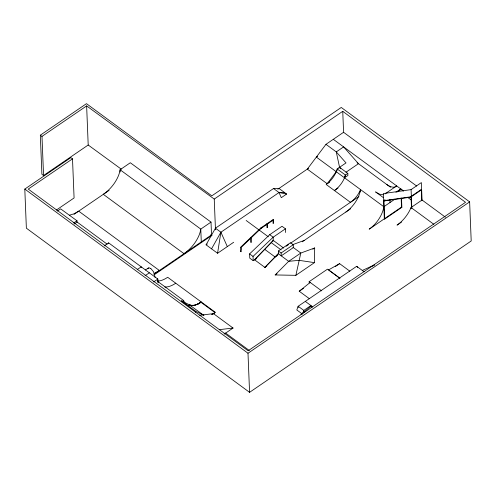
<?xml version="1.0" encoding="UTF-8"?>
<svg xmlns="http://www.w3.org/2000/svg" width="496" height="496" viewBox="0 0 496 496"><rect width="100%" height="100%" fill="white"/><g stroke="black" fill="none" stroke-linecap="round" stroke-linejoin="round"><path stroke-width="0.74" d="M314.458 262.632L314.675 247.963L300.812 253.047L288.678 261.33L275.162 274.945L295.864 275.33L314.458 262.632L299.026 260.338L288.678 261.33L278.368 253.747L264.852 267.356L266.718 266.085M181.443 301.382L181.474 300.861L189.212 304.724C193.31 306.553 197.861 304.308 201.252 301.965A24.081 12.753 -53.7 0 1 187.544 305.077M195.523 312.275L195.585 311.24L181.474 300.861M251.292 242.42C252.359 236.046 249.296 236.673 250.79 242.439M266.96 227.707L267.053 223.826L267.462 227.683M267.313 224L266.811 224.012M241.211 251.72C240.114 252.768 242.538 247.895 241.05 247.516L261.07 228.396L273.203 220.106M273.544 188.517L279.006 192.535L281.3 197.675L286.62 194.041L279.006 188.443L273.544 188.517L215.438 228.203L206.082 244.819L217.57 253.264L220.9 232.221L279.006 192.535L284.468 192.46M295.864 275.33L300.812 253.047L292.925 247.244M77.01 220.801L60.655 208.866L57.431 211.067M345.173 175.882L345.278 175.534L345.173 175.882A17.081 9.046 -53.7 0 1 344.949 176.57L344.497 177.791L347.894 175.472L347.814 173.383L339.562 167.313L336.276 151.906L325.965 144.324L307.309 169.117L327.199 183.743L329.716 182.026M336.821 170.128L336.71 170.475M344.887 176.743L344.633 177.444M302.678 313.497L303.812 310.409L310.93 305.548L310.986 306.9M147.789 268.813L148.998 267.741L150.858 268.64M211.544 248.837L220.9 232.221L215.438 228.203L215.5 229.735M327.199 183.743L337.069 170.624M338.867 168.237L339.562 167.313L340.845 168.764M254.535 259.774L273.259 240.411M266.736 266.172L264.92 267.412L254.597 259.817L273.321 240.455M264.92 267.412L278.833 253.028M256.432 258.478L253.202 260.685L249.767 258.156L249.593 253.89L269.719 234.67L282.007 226.275L285.442 228.805L285.591 232.5M253.202 260.685L253.034 256.42L273.153 237.2L285.442 228.805M300.88 314.557L310.905 306.206L312.114 307.098M309.461 298.753L299.231 291.233L310.198 282.441M335.327 266.581L339.605 263.649L349.841 271.169M43.561 175.503L41.986 136.4L86.633 105.908L88.201 145.012L43.561 175.503L41.9 174.282L40.331 135.179L86.471 103.664L211.823 195.852L341.26 107.458L469.631 201.872L471.2 240.975L249.569 392.336L26.369 228.179L24.8 189.075L70.854 157.629L72.509 158.85L74.084 197.954L56.37 210.044M72.509 158.85L28.241 189.081L248.112 350.79L465.527 202.312L342.742 111.315L214.241 199.07L215.475 229.741M74.034 214.334L109.132 190.365M73.662 223.008L76.886 220.807M74.35 224L77.147 222.084L76.892 220.949M104.216 245.886L108.63 242.873L157.852 279.068L158.001 282.788M137.435 269.427L141.224 266.842A24.081 12.753 -53.7 0 0 141.292 267.536M211.011 222.103L200.775 229.096A21.111 11.179 -53.7 0 1 198.939 235.575C195.802 242.854 190.507 249.166 184.01 253.685L103.317 194.339C109.808 189.813 115.109 183.508 118.24 176.229A21.111 11.179 -53.7 0 0 120.082 169.744L130.318 162.75L211.011 222.103L211.556 235.612L154.758 274.4M325.965 144.324L343.579 132.289L416.69 186.056M145.421 269.998L148.515 267.89M317.626 156.228L316.355 157.096L383.842 206.733L394.915 199.169M145.13 275.689L149.346 272.812M277.828 189.249L308.58 168.243M153.915 274.245L211.525 234.899M206.082 244.819L207.303 243.989M153.636 281.951L157.852 279.068M360.629 191.859L360.536 189.59A16.455 8.711 -53.7 0 1 350.449 202.331L326.151 184.456A16.449 8.711 -53.7 0 0 337.162 168.95L346.01 162.911L336.276 151.906L343.616 146.897L358.484 163.692L345.941 172.255M217.57 253.264L233.666 242.271M334.385 190.557A16.473 8.723 -53.7 0 0 345.414 175.02L347.814 173.383M334.403 190.526L338.049 188.04M181.741 301.766L183.607 300.489A24.081 12.753 -53.7 0 0 186.099 304.197M254.597 259.817L256.407 258.577M197.675 304.414L200.117 302.746L197.073 304.47L194.091 305.424L191.406 305.505L189.212 304.724L203.875 315.4M278.368 250.988L290.501 242.699L293.248 244.72L293.365 247.566L281.232 255.855L281.114 253.01L278.368 250.988L278.479 253.828M286.118 246.258L288.66 244.522M290.569 243.22L358.943 196.521M277.537 255.403L275.156 257.033L264.839 249.445M281.114 253.01L293.248 244.72M302.275 241.8L350.616 208.785M385.274 193.781A17.596 8.246 55.7 0 0 385.652 193.428L396.664 185.907L396.682 186.285M212.201 314.501L215.363 312.344L167.679 277.276A24.081 12.753 -53.7 0 1 157.542 281.083M401.5 198.264L401.865 207.328L384.667 219.071L383.941 200.942L383.594 200.688L384.871 199.82M395.895 192.287L400.793 188.945L403.291 191.127M275.162 274.945L277.028 273.668M312.809 249.24L314.675 247.963M384.884 200.173L383.613 201.041L411.382 197.079M396.986 191.909L400.805 189.298M383.941 200.942L385.212 200.068M397.315 191.809L401.134 189.199M384.667 219.071L384.326 218.817L383.309 193.576L411.079 189.615L421.358 182.59L422.071 200.279M411.475 207.799L411.023 196.472L421.302 189.447L421.643 189.701L411.364 196.72L383.594 200.688M401.152 198.009L401.518 207.074L369.185 229.158A21.142 11.197 -53.7 0 0 383.842 206.733M224.192 334.093L233.052 328.042L213.466 313.639L199.665 315.276M309.206 282.962L309.157 281.685L327.509 269.148L339.958 278.306L328.544 269.911L339.605 263.649M299.231 291.233L303.515 288.312M401.518 222.078L397.042 225.128A22.928 12.14 -53.7 0 0 411.048 207.533L422.059 200.012L445.458 217.223M364.176 271.814L356.68 266.302L298.17 306.261L296.813 309.969L302.448 314.117M372.632 266.185L374.542 264.883L362.322 270.45M249.569 392.336L247.994 353.233L469.631 201.872M273.209 219.505L260.766 227.993L240.541 247.312L240.715 251.683M212.034 314.433L214.229 313.119L211.755 314.452M154.423 273.277L159.396 270.5L78.703 211.147L74.034 213.795L69.44 215.208M292.578 244.695L304.358 240.38M224.155 333.448L225.643 333.107L249.327 350.523M219.244 329.679L233.052 328.042M279.006 192.535L286.62 194.041M203.862 315.344L195.585 311.24M86.633 105.908L214.241 199.07M88.201 145.012L121.359 169.217M210.806 234.521L212.059 235.433M333.306 139.308L403.31 190.799M411.023 196.472L411.364 196.72M357.077 162.657L390.507 187.246M433.833 224.291L411.048 207.533L411.085 208.512M401.518 207.074L401.865 207.328M383.315 197.575L375.584 191.89A17.596 8.246 55.7 0 0 383.873 194.519M337.162 168.95L345.414 175.02M269.719 234.67L273.153 237.2L273.302 240.889M246.159 220.484L268.33 236.79M272.992 240.219L283.644 248.05M271.411 242.767L281.12 249.91M309.157 281.685L321.631 290.848M249.593 253.89L253.034 256.42M305.294 301.401L312.74 306.875M40.331 135.179L41.986 136.4M200.874 302.225L214.985 312.604M150.945 268.708L153.549 271.771L155.155 277.531M77.147 222.084L107.179 244.175M157.399 281.22L183.613 300.495L183.7 302.814M24.8 189.075L247.994 353.233M407.563 197.296L411.283 200.055M356.68 266.302L357.734 267.437M251.106 237.807L250.61 237.857M220.9 232.221L227.323 246.605M273.451 219.678L273.594 223.231M421.302 189.447L421.755 200.781M411.079 189.615L411.823 208.053M389.899 199.485L390.023 202.511M385.652 193.428L385.671 193.806M342.742 111.315L343.604 132.785M303.893 312.437L303.812 310.409L298.17 306.261L298.226 307.613M272.961 219.933L273.104 223.572M201.289 241.893L200.775 229.09L120.075 169.744L120.168 172M175.751 283.21A24.075 12.753 -53.7 0 1 164.858 286.998M158.466 282.639A24.075 12.753 -53.7 0 1 157.542 278.845M360.536 189.59A21.142 11.197 -53.7 0 1 345.886 212.021M108.661 243.387A21.576 11.427 -53.7 0 1 108.63 242.873M396.664 185.907A17.596 8.246 55.7 0 1 386.595 184.369M260.667 228.185L261.169 228.197L260.667 228.172"/></g></svg>
